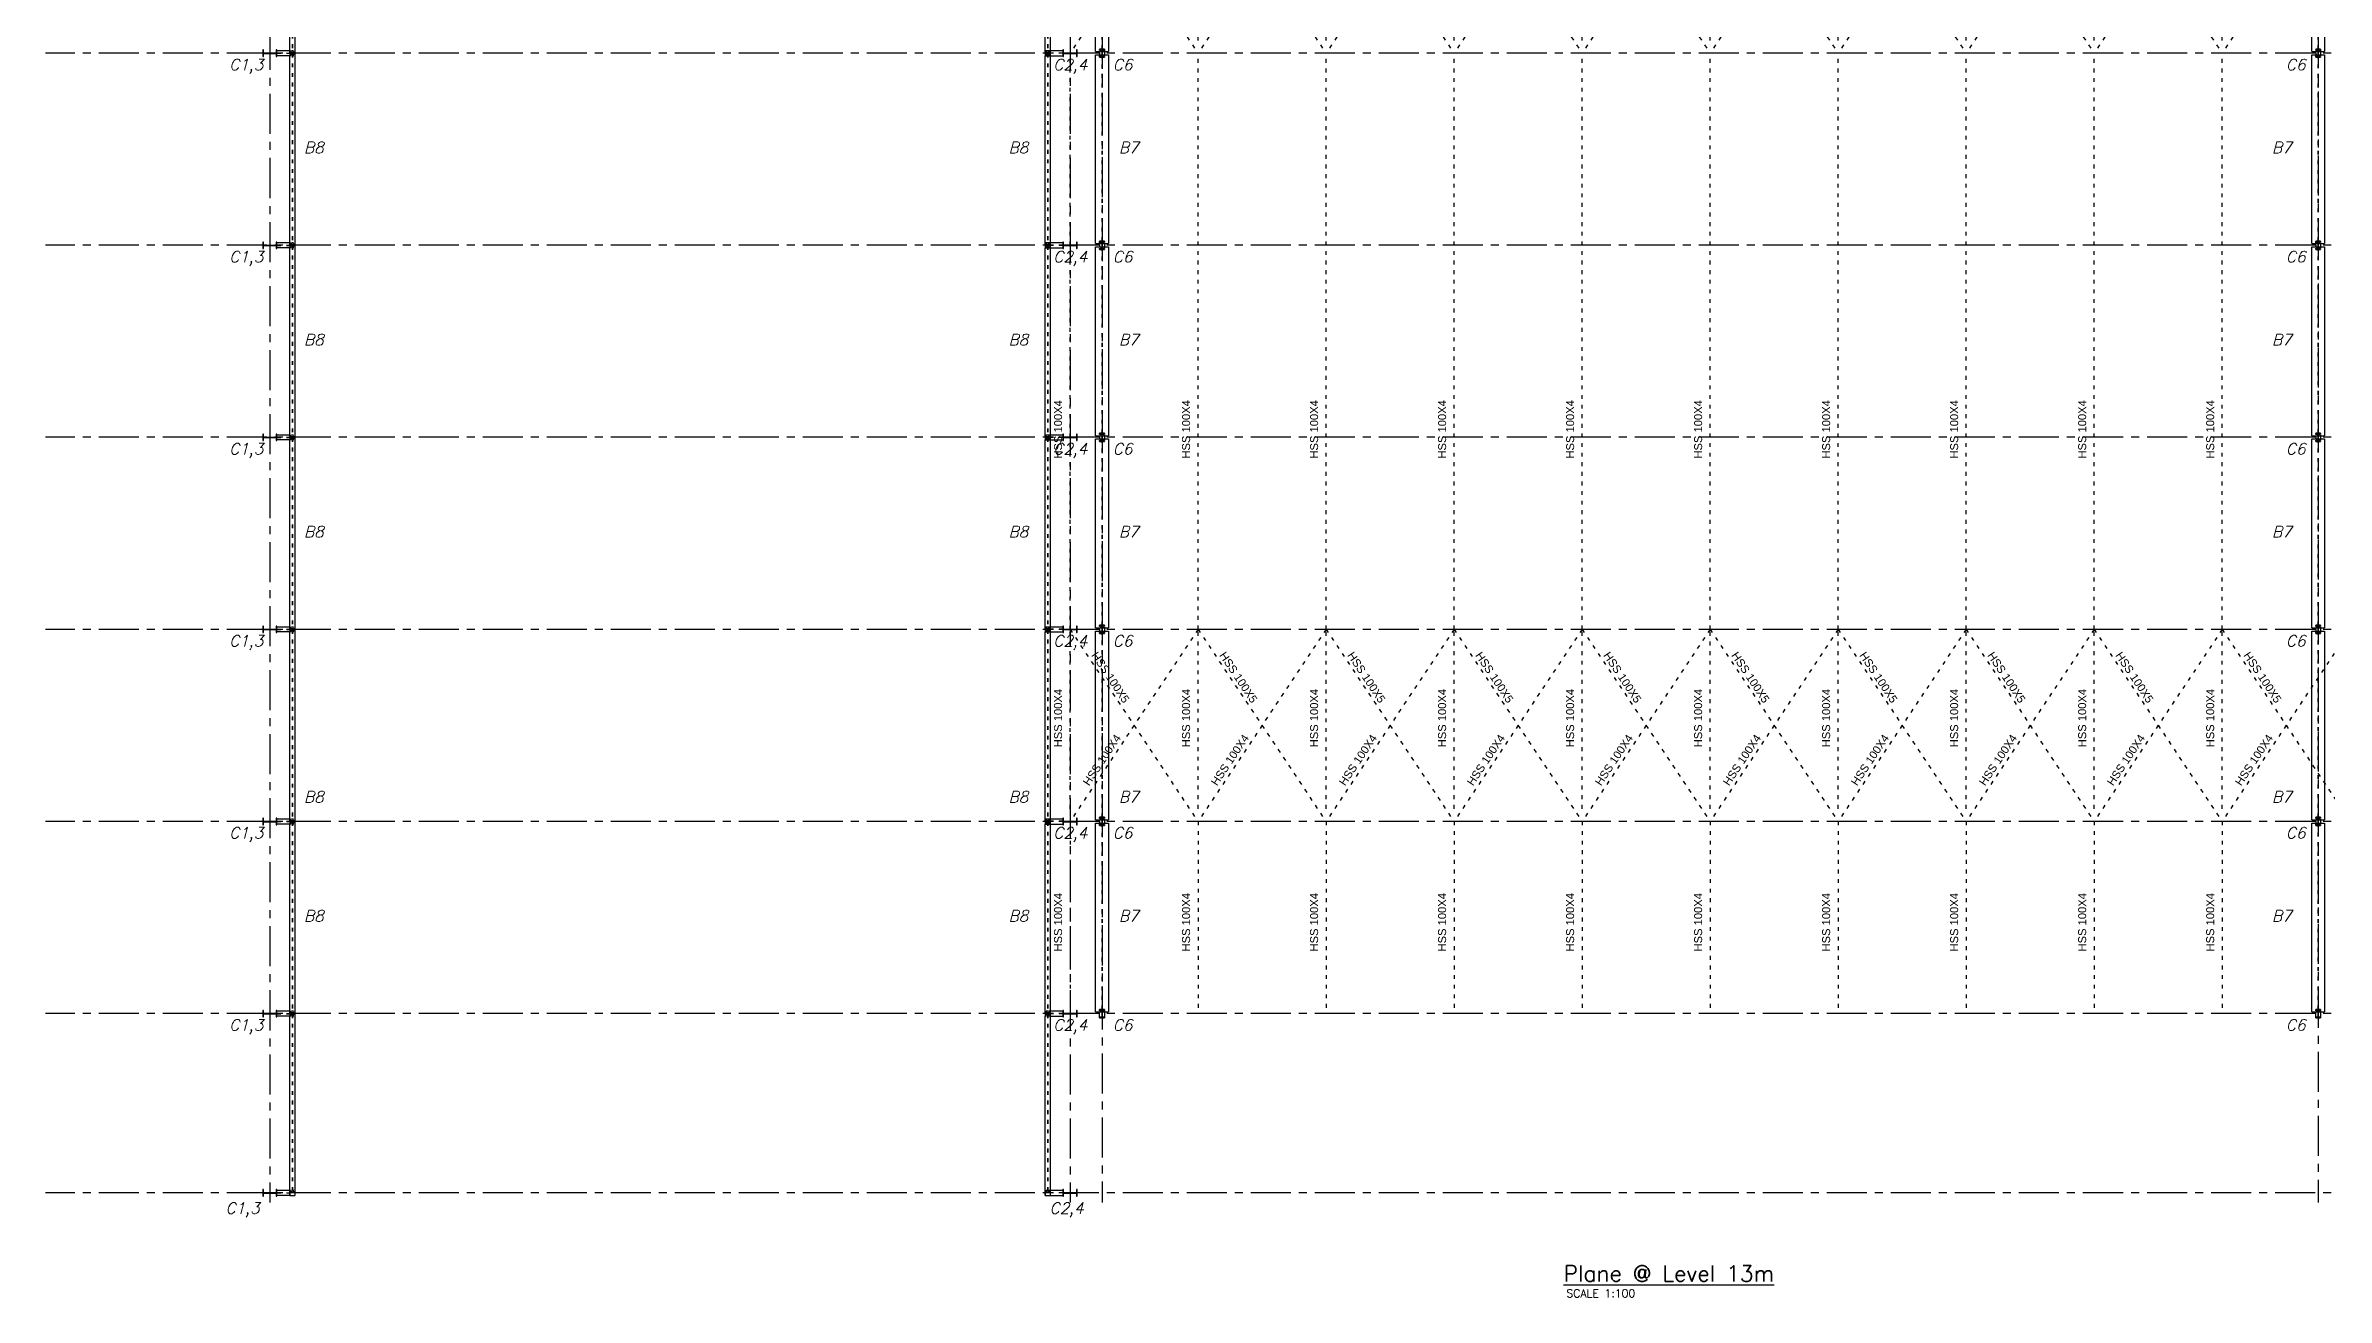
# Model space of a CAD drawing. Header units: inches. Extents: x -15 to 1885144, y -42615 to 866270.
# Drawn here: x 1628025 to 1699292, y 782431 to 821533 of the extents above; entities that cross this region are included whole.
import ezdxf
from ezdxf.enums import TextEntityAlignment as Align

# ---------------------------------------------------------------- set-up
doc = ezdxf.new("R2010")
doc.units = ezdxf.units.IN
doc.header["$LTSCALE"] = 100
doc.header["$MEASUREMENT"] = 0
for name, pattern in [('CENTER', [2, 1.25, -0.25, 0.25, -0.25]), ('dash line', [30, 12, -18]), ('PHANTOM2', [1.25, 0.625, -0.125, 0.125, -0.125, 0.125, -0.125])]:
    doc.linetypes.add(name, pattern=pattern)
for name, color, linetype in [('axis', 8, 'PHANTOM2'), ('bracing', 6, 'Continuous'), ('columns', 2, 'Continuous'), ('layout', 7, 'Continuous'), ('text', 3, 'Continuous')]:
    doc.layers.add(name, color=color, linetype=linetype)
doc.layers.add('weld', color=2, linetype='Continuous', lineweight=35)
doc.styles.add('LEROY100', font='simplex.shx')
doc.styles.get("Standard").update_dxf_attribs({"font": 'arial.ttf'})
doc.styles.add('T45', font='simplex.shx', dxfattribs={"height": 4.5})
doc.styles.add('TEXT-3', font='ITALICT.shx', dxfattribs={"height": 350})

# ---------------------------------------------------------------- blocks, each defined once
blk = doc.blocks.new('*U954')
at = {"layer": 'columns', "ltscale": 0.01}
for p, q in [((-18925, 130), (-19075, 130)), ((-19075, 130), (-19075, 110)), ((-19075, 110), (-18925, 110)), ((-19005, 110), (-19005, -110)), ((-19005, 0), (-18995, 0)), ((-18995, 110), (-18995, -110)), ((-18925, 110), (-18925, 130)), ((19075, 130), (18925, 130)), ((18925, 130), (18925, 110)), ((18925, 110), (19075, 110)), ((18995, 110), (18995, -110)), ((18995, 0), (19005, 0)), ((19005, 110), (19005, -110)), ((19075, 110), (19075, 130)), ((-18925, -110), (-19075, -110)), ((-19075, -110), (-19075, -130)), ((-19075, -130), (-18925, -130)), ((-18925, -130), (-18925, -110)), ((19075, -110), (18925, -110)), ((18925, -110), (18925, -130)), ((18925, -130), (19075, -130)), ((19075, -130), (19075, -110))]:
    blk.add_line(p, q, dxfattribs=at)
blk = doc.blocks.new('*U955')
at = {"layer": 'columns', "color": 0, "linetype": 'ByBlock', "lineweight": -2, "transparency": 16777216}
for p in [(0, 60000), (0, 54000), (0, 48000), (0, 42000), (0, 36000), (0, 30000), (0, 24000), (0, 18000), (0, 12000), (0, 6000), (0, 0)]:
    blk.add_blockref('*U954', p, dxfattribs=at)
blk = doc.blocks.new('*U978')
at = {"layer": 'layout', "ltscale": 0.01}
for p, q in [((-200, -3000), (-200, 2900)), ((-200, 2900), (200, 2900)), ((-75, 2950), (-75, 3000)), ((-75, 2950), (-75, 2900)), ((75, 3000), (75, 2950)), ((75, 2950), (75, 2900)), ((200, 2900), (200, -3000)), ((-200, -3000), (200, -3000))]:
    blk.add_line(p, q, dxfattribs=at)
at = {"layer": 'layout', "linetype": 'dash line', "ltscale": 0.01}
for p, q in [((-75, 2820), (-75, 2900)), ((75, 2900), (75, 2820)), ((75, 2820), (-75, 2820)), ((-75, -2920), (75, -2920)), ((-75, -3000), (-75, -2920)), ((75, -2920), (75, -3000))]:
    blk.add_line(p, q, dxfattribs=at)
at = {"layer": 'layout', "linetype": 'dash line', "ltscale": 0.1}
for p, q in [((-5, 2900), (-5, -3000)), ((5, 2900), (5, -3000))]:
    blk.add_line(p, q, dxfattribs=at)
at = {"layer": 'layout', "ltscale": 0.01}
for centre in [(-40, 2870), (40, 2870), (-40, -2970), (40, -2970)]:
    blk.add_circle(centre, 5, dxfattribs=at)
blk = doc.blocks.new('*U979')
at = {"layer": 'layout', "color": 0, "linetype": 'ByBlock', "lineweight": -2, "transparency": 16777216}
for p in [(-38000, 0), (0, 0), (-38000, -6000), (0, -6000), (-38000, -12000), (0, -12000), (-38000, -18000), (0, -18000), (-38000, -24000), (0, -24000), (-38000, -30000), (0, -30000), (-38000, -36000), (0, -36000), (-38000, -42000), (0, -42000), (-38000, -48000), (0, -48000), (-38000, -54000), (0, -54000)]:
    blk.add_blockref('*U978', p, dxfattribs=at)
blk = doc.blocks.new('*U980')
at = {"layer": 'columns', "ltscale": 0.01}
for p, q in [((-220, 100), (-220, -100)), ((-200, 100), (-220, 100)), ((-200, -100), (-200, 100)), ((-200, 7.5), (200, 7.5)), ((0, -7.5), (0, 7.5)), ((200, 100), (200, -100)), ((220, 100), (200, 100)), ((220, -100), (220, 100)), ((-220, -100), (-200, -100)), ((-200, -7.5), (200, -7.5)), ((200, -100), (220, -100))]:
    blk.add_line(p, q, dxfattribs=at)
blk = doc.blocks.new('*U981')
at = {"layer": 'layout', "color": 0, "linetype": 'ByBlock', "lineweight": -2, "transparency": 16777216}
for p in [(0, 60000), (0, 54000), (0, 48000), (0, 42000), (0, 36000), (0, 30000), (0, 24000), (0, 18000), (0, 12000), (0, 6000), (0, 0)]:
    blk.add_blockref('*U980', p, dxfattribs=at)
blk = doc.blocks.new('*U984')
at = {"layer": 'columns', "ltscale": 0.01}
for p, q in [((-220, 100), (-220, -100)), ((-200, 100), (-220, 100)), ((-200, -100), (-200, 100)), ((-200, 7.5), (200, 7.5)), ((0, -7.5), (0, 7.5)), ((200, 100), (200, -100)), ((220, 100), (200, 100)), ((220, -100), (220, 100)), ((-220, -100), (-200, -100)), ((-200, -7.5), (200, -7.5)), ((200, -100), (220, -100))]:
    blk.add_line(p, q, dxfattribs=at)
blk = doc.blocks.new('*U985')
at = {"layer": 'layout', "color": 0, "linetype": 'ByBlock', "lineweight": -2, "transparency": 16777216}
for p in [(0, 0), (0, -6000), (0, -12000), (0, -18000), (0, -24000), (0, -30000), (0, -36000), (0, -42000), (0, -48000), (0, -54000), (0, -60000)]:
    blk.add_blockref('*U984', p, dxfattribs=at)
blk = doc.blocks.new('*U986')
at = {"layer": 'bracing', "linetype": 'dash line', "ltscale": 0.1}
for p, q in [((2000, 3000), (-2000, -3000)), ((-2000, 3000), (2000, -3000))]:
    blk.add_line(p, q, dxfattribs=at)
blk = doc.blocks.new('*U987')
at = {"layer": 'bracing', "color": 0, "linetype": 'ByBlock', "lineweight": -2, "transparency": 16777216}
for p in [(0, 0), (4000, 0), (8000, 0), (12000, 0), (16000, 0), (20000, 0), (24000, 0), (28000, 0), (32000, 0), (36000, 0), (0, -24000), (4000, -24000), (8000, -24000), (12000, -24000), (16000, -24000), (20000, -24000), (24000, -24000), (28000, -24000), (32000, -24000), (36000, -24000), (0, -48000), (4000, -48000), (8000, -48000), (12000, -48000), (16000, -48000), (20000, -48000), (24000, -48000), (28000, -48000), (32000, -48000), (36000, -48000)]:
    blk.add_blockref('*U986', p, dxfattribs=at)
blk = doc.blocks.new('*U1017')
at = {"layer": 'text', "ltscale": 0.3, "char_height": 250, "width": 2636.56}
for s, insert, attachment_point, rotation in [('HSS 100X5', (-706, 1979), 7, 303.69007), ('HSS 100X4', (-971, -1979), 1, 56.30993)]:
    blk.add_mtext(s, dxfattribs=dict(at, insert=insert, attachment_point=attachment_point, rotation=rotation))
blk = doc.blocks.new('*U1018')
at = {"layer": 'text', "color": 0, "linetype": 'ByBlock', "lineweight": -2, "transparency": 16777216}
for p in [(0, 48000), (4000, 48000), (8000, 48000), (12000, 48000), (16000, 48000), (20000, 48000), (24000, 48000), (28000, 48000), (32000, 48000), (36000, 48000), (0, 24000), (4000, 24000), (8000, 24000), (12000, 24000), (16000, 24000), (20000, 24000), (24000, 24000), (28000, 24000), (32000, 24000), (36000, 24000), (0, 0), (4000, 0), (8000, 0), (12000, 0), (16000, 0), (20000, 0), (24000, 0), (28000, 0), (32000, 0), (36000, 0)]:
    blk.add_blockref('*U1017', p, dxfattribs=at)
blk = doc.blocks.new('*U1019')
at = {"layer": 'text', "linetype": 'Continuous', "style": 'TEXT-3'}
for s, p in [('C1,3', (-32482, -142)), ('C2,4', (-6733, -142)), ('C6', (-4874, -142)), ('C6', (31782, -142))]:
    blk.add_text(s, height=350, dxfattribs=at).set_placement(p)
blk = doc.blocks.new('*U1020')
at = {"layer": 'text', "color": 0, "linetype": 'ByBlock', "lineweight": -2, "transparency": 16777216}
for p in [(0, 60000), (0, 54000), (0, 48000), (0, 42000), (0, 36000), (0, 30000), (0, 24000), (0, 18000), (0, 12000), (0, 6000), (0, 0)]:
    blk.add_blockref('*U1019', p, dxfattribs=at)
blk = doc.blocks.new('*U1101')
at = {"layer": 'bracing', "linetype": 'dash line', "ltscale": 0.1}
for p, q in [((249, 27200), (249, 32800)), ((249, 21600), (249, 27200)), ((249, 3200), (249, 21200)), ((249, -2400), (249, 3200)), ((249, -20800), (249, -2800)), ((249, -26400), (249, -20800)), ((249, -26800), (249, -32800))]:
    blk.add_line(p, q, dxfattribs=at)
at = {"layer": 'text', "ltscale": 0.3, "char_height": 250, "width": 2636.56, "attachment_point": 1, "rotation": 90}
for insert in [(-249, 29757), (-249, 23611), (-249, 11746), (-249, -485), (-249, -15464), (-249, -24483), (-249, -30861)]:
    blk.add_mtext('HSS 100X4', dxfattribs=dict(at, insert=insert))
blk = doc.blocks.new('*U1102')
at = {"layer": 'weld', "color": 0, "linetype": 'ByBlock', "lineweight": -2, "transparency": 16777216}
for p in [(0, 0), (4000, 0), (8000, 0), (12000, 0), (16000, 0), (20000, 0), (24000, 0), (28000, 0), (32000, 0)]:
    blk.add_blockref('*U1101', p, dxfattribs=at)

msp = doc.modelspace()

# ---------------------------------------------------------------- linework, layer by layer
at = {"layer": 'axis', "linetype": 'CENTER', "ltscale": 10}
for p, q in [((1661034.378, 864052.99), (1661034.378, 785396.968)), ((1699034.346, 864104.824), (1699034.378, 785396.968)), ((1635034.378, 862022.637), (1635034.378, 785396.968)), ((1660034.378, 862022.637), (1660034.378, 785396.968)), ((1734936.993, 821296.968), (1628025.176, 821296.968)), ((1734936.993, 821296.968), (1628025.176, 821296.968)), ((1734936.993, 821296.968), (1628025.176, 821296.968)), ((1734936.993, 821296.968), (1628025.176, 821296.968)), ((1734936.993, 815296.968), (1628025.176, 815296.968)), ((1734936.993, 815296.968), (1628025.176, 815296.968)), ((1734936.993, 815296.968), (1628025.176, 815296.968)), ((1734936.993, 815296.968), (1628025.176, 815296.968)), ((1734936.993, 809296.968), (1628025.176, 809296.968)), ((1734936.993, 809296.968), (1628025.176, 809296.968)), ((1734936.993, 809296.968), (1628025.176, 809296.968)), ((1734936.993, 809296.968), (1628025.176, 809296.968)), ((1734936.993, 803296.968), (1628025.176, 803296.968)), ((1734936.993, 803296.968), (1628025.176, 803296.968)), ((1734936.993, 803296.968), (1628025.176, 803296.968)), ((1734936.993, 803296.968), (1628025.176, 803296.968)), ((1734936.993, 797296.968), (1628025.176, 797296.968)), ((1734936.993, 797296.968), (1628025.176, 797296.968)), ((1734936.993, 797296.968), (1628025.176, 797296.968)), ((1734936.993, 797296.968), (1628025.176, 797296.968)), ((1734936.993, 791296.968), (1628025.176, 791296.968)), ((1734936.993, 791296.968), (1628025.176, 791296.968)), ((1734936.993, 791296.968), (1628025.176, 791296.968)), ((1734936.993, 791296.968), (1628025.176, 791296.968)), ((1734936.993, 785696.968), (1628025.176, 785696.968))]:
    msp.add_line(p, q, dxfattribs=at)
at = {"layer": 'bracing', "linetype": 'dash line', "ltscale": 0.1}
for p, q in [((1660034.378, 803296.968), (1660034.378, 821296.968)), ((1660034.378, 797696.968), (1660034.378, 803296.968)), ((1660034.378, 797296.968), (1660034.378, 791296.968))]:
    msp.add_line(p, q, dxfattribs=at)
at = {"layer": 'columns', "ltscale": 0.01}
for p, q in [((1634814.378, 785796.968), (1634814.378, 785596.968)), ((1634834.378, 785796.968), (1634814.378, 785796.968)), ((1634814.378, 785596.968), (1634834.378, 785596.968)), ((1634834.378, 785596.968), (1634834.378, 785796.968)), ((1634834.378, 785704.468), (1635234.378, 785704.468)), ((1634834.378, 785689.468), (1635234.378, 785689.468)), ((1635034.378, 785689.468), (1635034.378, 785704.468)), ((1635234.378, 785796.968), (1635234.378, 785596.968)), ((1635254.378, 785796.968), (1635234.378, 785796.968)), ((1635234.378, 785596.968), (1635254.378, 785596.968)), ((1635254.378, 785596.968), (1635254.378, 785796.968)), ((1659814.378, 785796.968), (1659814.378, 785596.968)), ((1659834.378, 785796.968), (1659814.378, 785796.968)), ((1659814.378, 785596.968), (1659834.378, 785596.968)), ((1659834.378, 785596.968), (1659834.378, 785796.968)), ((1659834.378, 785704.468), (1660234.378, 785704.468)), ((1659834.378, 785689.468), (1660234.378, 785689.468)), ((1660034.378, 785689.468), (1660034.378, 785704.468)), ((1660234.378, 785796.968), (1660234.378, 785596.968)), ((1660254.378, 785796.968), (1660234.378, 785796.968)), ((1660234.378, 785596.968), (1660254.378, 785596.968)), ((1660254.378, 785596.968), (1660254.378, 785796.968))]:
    msp.add_line(p, q, dxfattribs=at)
at = {"layer": 'layout', "ltscale": 0.01}
for p, q in [((1635659.378, 821316.968), (1635659.378, 827218.132)), ((1635809.378, 827218.132), (1635809.378, 821316.968)), ((1659259.378, 821316.968), (1659259.378, 827218.132)), ((1659409.378, 827218.132), (1659409.378, 821316.968)), ((1635659.378, 821368.132), (1635254.378, 821368.132)), ((1635659.378, 821218.132), (1635254.378, 821218.132)), ((1635659.378, 821368.132), (1635659.378, 821218.132)), ((1635659.378, 821368.132), (1635659.378, 821316.968)), ((1635659.378, 821368.132), (1635659.378, 821218.132)), ((1635809.378, 821316.968), (1635659.378, 821316.968)), ((1635659.378, 821276.968), (1635809.378, 821276.968)), ((1635659.378, 815316.968), (1635659.378, 821218.132)), ((1635809.378, 821368.132), (1635809.378, 821218.132)), ((1635809.378, 821368.132), (1635809.378, 821316.968)), ((1635809.378, 821316.968), (1635809.378, 821296.968)), ((1635809.378, 821276.968), (1635809.378, 821316.968)), ((1635809.378, 821276.968), (1635809.378, 821218.132)), ((1635809.378, 821218.132), (1635809.378, 815316.968)), ((1659259.378, 821368.132), (1659259.378, 821218.132)), ((1659814.378, 821368.132), (1659259.378, 821368.132)), ((1659259.378, 821368.132), (1659259.378, 821316.968)), ((1659259.378, 821368.132), (1659259.378, 821218.132)), ((1659409.378, 821316.968), (1659259.378, 821316.968)), ((1659259.378, 821276.968), (1659409.378, 821276.968)), ((1659259.378, 821218.132), (1659814.378, 821218.132)), ((1659259.378, 815316.968), (1659259.378, 821218.132)), ((1659409.378, 821368.132), (1659409.378, 821316.968)), ((1659814.378, 821368.132), (1659409.378, 821368.132)), ((1659409.378, 821316.968), (1659409.378, 821296.968)), ((1659409.378, 821276.968), (1659409.378, 821316.968)), ((1659409.378, 821276.968), (1659409.378, 821218.132)), ((1659409.378, 821218.132), (1659814.378, 821218.132)), ((1659409.378, 821218.132), (1659409.378, 815316.968)), ((1635659.378, 815368.132), (1635254.378, 815368.132)), ((1635659.378, 815368.132), (1635659.378, 815218.132)), ((1635659.378, 815368.132), (1635659.378, 815316.968)), ((1635659.378, 815368.132), (1635659.378, 815218.132)), ((1635809.378, 815316.968), (1635659.378, 815316.968)), ((1635809.378, 815368.132), (1635809.378, 815218.132)), ((1635809.378, 815368.132), (1635809.378, 815316.968)), ((1635809.378, 815316.968), (1635809.378, 815296.968)), ((1635809.378, 815276.968), (1635809.378, 815316.968)), ((1659259.378, 815368.132), (1659259.378, 815218.132)), ((1659814.378, 815368.132), (1659259.378, 815368.132)), ((1659259.378, 815368.132), (1659259.378, 815316.968)), ((1659259.378, 815368.132), (1659259.378, 815218.132)), ((1659409.378, 815316.968), (1659259.378, 815316.968)), ((1659409.378, 815368.132), (1659409.378, 815316.968)), ((1659814.378, 815368.132), (1659409.378, 815368.132)), ((1659409.378, 815316.968), (1659409.378, 815296.968)), ((1659409.378, 815276.968), (1659409.378, 815316.968)), ((1635659.378, 815218.132), (1635254.378, 815218.132)), ((1635659.378, 815276.968), (1635809.378, 815276.968)), ((1635659.378, 809316.968), (1635659.378, 815218.132)), ((1635809.378, 815276.968), (1635809.378, 815218.132)), ((1635809.378, 815218.132), (1635809.378, 809316.968)), ((1659259.378, 815276.968), (1659409.378, 815276.968)), ((1659259.378, 815218.132), (1659814.378, 815218.132)), ((1659259.378, 809316.968), (1659259.378, 815218.132)), ((1659409.378, 815276.968), (1659409.378, 815218.132)), ((1659409.378, 815218.132), (1659814.378, 815218.132)), ((1659409.378, 815218.132), (1659409.378, 809316.968)), ((1635659.378, 809368.132), (1635254.378, 809368.132)), ((1635659.378, 809218.132), (1635254.378, 809218.132)), ((1635659.378, 809368.132), (1635659.378, 809218.132)), ((1635659.378, 809368.132), (1635659.378, 809316.968)), ((1635659.378, 809368.132), (1635659.378, 809218.132)), ((1635809.378, 809316.968), (1635659.378, 809316.968)), ((1635659.378, 809276.968), (1635809.378, 809276.968)), ((1635659.378, 803316.968), (1635659.378, 809218.132)), ((1635809.378, 809368.132), (1635809.378, 809218.132)), ((1635809.378, 809368.132), (1635809.378, 809316.968)), ((1635809.378, 809316.968), (1635809.378, 809296.968)), ((1635809.378, 809276.968), (1635809.378, 809316.968)), ((1635809.378, 809276.968), (1635809.378, 809218.132)), ((1635809.378, 809218.132), (1635809.378, 803316.968)), ((1659259.378, 809368.132), (1659259.378, 809218.132)), ((1659814.378, 809368.132), (1659259.378, 809368.132)), ((1659259.378, 809368.132), (1659259.378, 809316.968)), ((1659259.378, 809368.132), (1659259.378, 809218.132)), ((1659409.378, 809316.968), (1659259.378, 809316.968)), ((1659259.378, 809276.968), (1659409.378, 809276.968)), ((1659259.378, 809218.132), (1659814.378, 809218.132)), ((1659259.378, 803316.968), (1659259.378, 809218.132)), ((1659409.378, 809368.132), (1659409.378, 809316.968)), ((1659814.378, 809368.132), (1659409.378, 809368.132)), ((1659409.378, 809316.968), (1659409.378, 809296.968)), ((1659409.378, 809276.968), (1659409.378, 809316.968)), ((1659409.378, 809276.968), (1659409.378, 809218.132)), ((1659409.378, 809218.132), (1659814.378, 809218.132)), ((1659409.378, 809218.132), (1659409.378, 803316.968)), ((1635659.378, 803368.132), (1635254.378, 803368.132)), ((1635659.378, 803218.132), (1635254.378, 803218.132)), ((1635659.378, 803368.132), (1635659.378, 803218.132)), ((1635659.378, 803368.132), (1635659.378, 803316.968)), ((1635659.378, 803368.132), (1635659.378, 803218.132)), ((1635809.378, 803316.968), (1635659.378, 803316.968)), ((1635659.378, 803276.968), (1635809.378, 803276.968)), ((1635659.378, 797316.968), (1635659.378, 803218.132)), ((1635809.378, 803368.132), (1635809.378, 803218.132)), ((1635809.378, 803368.132), (1635809.378, 803316.968)), ((1635809.378, 803316.968), (1635809.378, 803296.968)), ((1635809.378, 803276.968), (1635809.378, 803316.968)), ((1635809.378, 803276.968), (1635809.378, 803218.132)), ((1635809.378, 803218.132), (1635809.378, 797316.968)), ((1659259.378, 803368.132), (1659259.378, 803218.132)), ((1659814.378, 803368.132), (1659259.378, 803368.132)), ((1659259.378, 803368.132), (1659259.378, 803316.968)), ((1659259.378, 803368.132), (1659259.378, 803218.132)), ((1659409.378, 803316.968), (1659259.378, 803316.968)), ((1659259.378, 803276.968), (1659409.378, 803276.968)), ((1659259.378, 803218.132), (1659814.378, 803218.132)), ((1659259.378, 797316.968), (1659259.378, 803218.132)), ((1659409.378, 803368.132), (1659409.378, 803316.968)), ((1659814.378, 803368.132), (1659409.378, 803368.132)), ((1659409.378, 803316.968), (1659409.378, 803296.968)), ((1659409.378, 803276.968), (1659409.378, 803316.968)), ((1659409.378, 803276.968), (1659409.378, 803218.132)), ((1659409.378, 803218.132), (1659814.378, 803218.132)), ((1659409.378, 803218.132), (1659409.378, 797316.968)), ((1635659.378, 797368.132), (1635254.378, 797368.132)), ((1635659.378, 797218.132), (1635254.378, 797218.132)), ((1635659.378, 797368.132), (1635659.378, 797218.132)), ((1635659.378, 797368.132), (1635659.378, 797316.968)), ((1635659.378, 797368.132), (1635659.378, 797218.132)), ((1635809.378, 797316.968), (1635659.378, 797316.968)), ((1635659.378, 797276.968), (1635809.378, 797276.968)), ((1635659.378, 791316.968), (1635659.378, 797218.132)), ((1635809.378, 797368.132), (1635809.378, 797218.132)), ((1635809.378, 797368.132), (1635809.378, 797316.968)), ((1635809.378, 797316.968), (1635809.378, 797296.968)), ((1635809.378, 797276.968), (1635809.378, 797316.968)), ((1635809.378, 797276.968), (1635809.378, 797218.132)), ((1635809.378, 797218.132), (1635809.378, 791316.968)), ((1659259.378, 797368.132), (1659259.378, 797218.132)), ((1659814.378, 797368.132), (1659259.378, 797368.132)), ((1659259.378, 797368.132), (1659259.378, 797316.968)), ((1659259.378, 797368.132), (1659259.378, 797218.132)), ((1659409.378, 797316.968), (1659259.378, 797316.968)), ((1659259.378, 797276.968), (1659409.378, 797276.968)), ((1659259.378, 797218.132), (1659814.378, 797218.132)), ((1659259.378, 791316.968), (1659259.378, 797218.132)), ((1659409.378, 797368.132), (1659409.378, 797316.968)), ((1659814.378, 797368.132), (1659409.378, 797368.132)), ((1659409.378, 797316.968), (1659409.378, 797296.968)), ((1659409.378, 797276.968), (1659409.378, 797316.968)), ((1659409.378, 797276.968), (1659409.378, 797218.132)), ((1659409.378, 797218.132), (1659814.378, 797218.132)), ((1659409.378, 797218.132), (1659409.378, 791316.968)), ((1635659.378, 791368.132), (1635254.378, 791368.132)), ((1635659.378, 791218.132), (1635254.378, 791218.132)), ((1635659.378, 791368.132), (1635659.378, 791316.968)), ((1635659.378, 791368.132), (1635659.378, 791218.132)), ((1635809.378, 791316.968), (1635659.378, 791316.968)), ((1635659.378, 791276.968), (1635809.378, 791276.968)), ((1635659.378, 785618.132), (1635659.378, 791218.132)), ((1635809.378, 791368.132), (1635809.378, 791218.132)), ((1635809.378, 791368.132), (1635809.378, 791316.968)), ((1635809.378, 791316.968), (1635809.378, 791296.968)), ((1635809.378, 791276.968), (1635809.378, 791316.968)), ((1635809.378, 791276.968), (1635809.378, 791218.132)), ((1635809.378, 791218.132), (1635809.378, 785618.132)), ((1659259.378, 791368.132), (1659259.378, 791316.968)), ((1659259.378, 791368.132), (1659259.378, 791218.132)), ((1659409.378, 791316.968), (1659259.378, 791316.968)), ((1659259.378, 791276.968), (1659409.378, 791276.968)), ((1659259.378, 785618.132), (1659259.378, 791218.132)), ((1659409.378, 791368.132), (1659409.378, 791316.968)), ((1659814.378, 791368.132), (1659409.378, 791368.132)), ((1659409.378, 791316.968), (1659409.378, 791296.968)), ((1659409.378, 791276.968), (1659409.378, 791316.968)), ((1659409.378, 791276.968), (1659409.378, 791218.132)), ((1659409.378, 791218.132), (1659814.378, 791218.132)), ((1659409.378, 791218.132), (1659409.378, 785618.132)), ((1660959.378, 791166.968), (1660959.378, 791346.968)), ((1661109.378, 791166.968), (1660959.378, 791166.968)), ((1661109.378, 791346.968), (1661109.378, 791166.968)), ((1698959.378, 791166.968), (1698959.378, 791346.968)), ((1699109.378, 791166.968), (1698959.378, 791166.968)), ((1699109.378, 791346.968), (1699109.378, 791166.968)), ((1635659.378, 785768.132), (1635254.378, 785768.132)), ((1635659.378, 785618.132), (1635254.378, 785618.132)), ((1635659.378, 785768.132), (1635659.378, 785618.132)), ((1635659.378, 785768.132), (1635659.378, 785716.968)), ((1635809.378, 785716.968), (1635659.378, 785716.968)), ((1635659.378, 785618.132), (1635809.378, 785618.132)), ((1635809.378, 785768.132), (1635809.378, 785618.132)), ((1635809.378, 785768.132), (1635809.378, 785716.968)), ((1659259.378, 785768.132), (1659259.378, 785618.132)), ((1659814.378, 785768.132), (1659259.378, 785768.132)), ((1659259.378, 785768.132), (1659259.378, 785716.968)), ((1659409.378, 785716.968), (1659259.378, 785716.968)), ((1659259.378, 785618.132), (1659814.378, 785618.132)), ((1659409.378, 785768.132), (1659409.378, 785716.968))]:
    msp.add_line(p, q, dxfattribs=at)
at = {"layer": 'layout', "linetype": 'dash line', "ltscale": 0.1}
for p, q in [((1635726.878, 827276.968), (1635726.878, 821316.968)), ((1635741.878, 827276.968), (1635741.878, 821316.968)), ((1659326.878, 827276.968), (1659326.878, 821316.968)), ((1659341.878, 827276.968), (1659341.878, 821316.968)), ((1635254.378, 821301.968), (1635809.378, 821301.968)), ((1635254.378, 821291.968), (1635809.378, 821291.968)), ((1635726.878, 821276.968), (1635726.878, 815316.968)), ((1635741.878, 821276.968), (1635741.878, 815316.968)), ((1659814.378, 821301.968), (1659259.378, 821301.968)), ((1659814.378, 821301.968), (1659259.378, 821301.968)), ((1659814.378, 821291.968), (1659259.378, 821291.968)), ((1659814.378, 821291.968), (1659259.378, 821291.968)), ((1659326.878, 821276.968), (1659326.878, 815316.968)), ((1659341.878, 821276.968), (1659341.878, 815316.968)), ((1635254.378, 815301.968), (1635809.378, 815301.968)), ((1659814.378, 815301.968), (1659259.378, 815301.968)), ((1659814.378, 815301.968), (1659259.378, 815301.968)), ((1635254.378, 815291.968), (1635809.378, 815291.968)), ((1635726.878, 815276.968), (1635726.878, 809316.968)), ((1635741.878, 815276.968), (1635741.878, 809316.968)), ((1659814.378, 815291.968), (1659259.378, 815291.968)), ((1659814.378, 815291.968), (1659259.378, 815291.968)), ((1659326.878, 815276.968), (1659326.878, 809316.968)), ((1659341.878, 815276.968), (1659341.878, 809316.968)), ((1635254.378, 809301.968), (1635809.378, 809301.968)), ((1635254.378, 809291.968), (1635809.378, 809291.968)), ((1635726.878, 809276.968), (1635726.878, 803316.968)), ((1635741.878, 809276.968), (1635741.878, 803316.968)), ((1659814.378, 809301.968), (1659259.378, 809301.968)), ((1659814.378, 809301.968), (1659259.378, 809301.968)), ((1659814.378, 809291.968), (1659259.378, 809291.968)), ((1659814.378, 809291.968), (1659259.378, 809291.968)), ((1659326.878, 809276.968), (1659326.878, 803316.968)), ((1659341.878, 809276.968), (1659341.878, 803316.968)), ((1635254.378, 803301.968), (1635809.378, 803301.968)), ((1635254.378, 803291.968), (1635809.378, 803291.968)), ((1635726.878, 803276.968), (1635726.878, 797316.968)), ((1635741.878, 803276.968), (1635741.878, 797316.968)), ((1659814.378, 803301.968), (1659259.378, 803301.968)), ((1659814.378, 803301.968), (1659259.378, 803301.968)), ((1659814.378, 803291.968), (1659259.378, 803291.968)), ((1659814.378, 803291.968), (1659259.378, 803291.968)), ((1659326.878, 803276.968), (1659326.878, 797316.968)), ((1659341.878, 803276.968), (1659341.878, 797316.968)), ((1635254.378, 797301.968), (1635809.378, 797301.968)), ((1635254.378, 797291.968), (1635809.378, 797291.968)), ((1635726.878, 797276.968), (1635726.878, 791316.968)), ((1635741.878, 797276.968), (1635741.878, 791316.968)), ((1659814.378, 797301.968), (1659259.378, 797301.968)), ((1659814.378, 797301.968), (1659259.378, 797301.968)), ((1659814.378, 797291.968), (1659259.378, 797291.968)), ((1659814.378, 797291.968), (1659259.378, 797291.968)), ((1659326.878, 797276.968), (1659326.878, 791316.968)), ((1659341.878, 797276.968), (1659341.878, 791316.968)), ((1635254.378, 791301.968), (1635809.378, 791301.968)), ((1635254.378, 791291.968), (1635809.378, 791291.968)), ((1635726.878, 791276.968), (1635726.878, 785618.132)), ((1635741.878, 791276.968), (1635741.878, 785618.132)), ((1659814.378, 791301.968), (1659259.378, 791301.968)), ((1659814.378, 791291.968), (1659259.378, 791291.968)), ((1659326.878, 791276.968), (1659326.878, 785618.132)), ((1659341.878, 791276.968), (1659341.878, 785618.132)), ((1635254.378, 785701.968), (1635809.378, 785701.968)), ((1635254.378, 785691.968), (1635809.378, 785691.968)), ((1659814.378, 785701.968), (1659259.378, 785701.968)), ((1659814.378, 785691.968), (1659259.378, 785691.968))]:
    msp.add_line(p, q, dxfattribs=at)
at = {"layer": 'layout', "linetype": 'dash line', "ltscale": 0.01}
for p, q in [((1635726.878, 821368.132), (1635659.378, 821368.132)), ((1635809.378, 821218.132), (1635659.378, 821218.132)), ((1635809.378, 821368.132), (1635741.878, 821368.132)), ((1659326.878, 821368.132), (1659259.378, 821368.132)), ((1659409.378, 821218.132), (1659259.378, 821218.132)), ((1659409.378, 821368.132), (1659341.878, 821368.132)), ((1635726.878, 815368.132), (1635659.378, 815368.132)), ((1635809.378, 815368.132), (1635741.878, 815368.132)), ((1659326.878, 815368.132), (1659259.378, 815368.132)), ((1659409.378, 815368.132), (1659341.878, 815368.132)), ((1635809.378, 815218.132), (1635659.378, 815218.132)), ((1659409.378, 815218.132), (1659259.378, 815218.132)), ((1635726.878, 809368.132), (1635659.378, 809368.132)), ((1635809.378, 809218.132), (1635659.378, 809218.132)), ((1635809.378, 809368.132), (1635741.878, 809368.132)), ((1659326.878, 809368.132), (1659259.378, 809368.132)), ((1659409.378, 809218.132), (1659259.378, 809218.132)), ((1659409.378, 809368.132), (1659341.878, 809368.132)), ((1635726.878, 803368.132), (1635659.378, 803368.132)), ((1635809.378, 803218.132), (1635659.378, 803218.132)), ((1635809.378, 803368.132), (1635741.878, 803368.132)), ((1659326.878, 803368.132), (1659259.378, 803368.132)), ((1659409.378, 803218.132), (1659259.378, 803218.132)), ((1659409.378, 803368.132), (1659341.878, 803368.132)), ((1635726.878, 797368.132), (1635659.378, 797368.132)), ((1635809.378, 797218.132), (1635659.378, 797218.132)), ((1635809.378, 797368.132), (1635741.878, 797368.132)), ((1659326.878, 797368.132), (1659259.378, 797368.132)), ((1659409.378, 797218.132), (1659259.378, 797218.132)), ((1659409.378, 797368.132), (1659341.878, 797368.132)), ((1635726.878, 791368.132), (1635659.378, 791368.132)), ((1635809.378, 791218.132), (1635659.378, 791218.132)), ((1635809.378, 791368.132), (1635741.878, 791368.132)), ((1659326.878, 791368.132), (1659259.378, 791368.132)), ((1659409.378, 791218.132), (1659259.378, 791218.132)), ((1659409.378, 791368.132), (1659341.878, 791368.132)), ((1635726.878, 785768.132), (1635659.378, 785768.132)), ((1635809.378, 785768.132), (1635741.878, 785768.132)), ((1659326.878, 785768.132), (1659259.378, 785768.132)), ((1659409.378, 785768.132), (1659341.878, 785768.132))]:
    msp.add_line(p, q, dxfattribs=at)
at = {"layer": 'layout', "ltscale": 0.01}
for centre in [(1635693.128, 821342.55), (1635693.128, 821247.55), (1635775.628, 821342.55), (1635775.628, 821247.55), (1659293.128, 821342.55), (1659293.128, 821247.55), (1659375.628, 821342.55), (1659375.628, 821247.55), (1635693.128, 815342.55), (1635775.628, 815342.55), (1659293.128, 815342.55), (1659375.628, 815342.55), (1635693.128, 815247.55), (1635775.628, 815247.55), (1659293.128, 815247.55), (1659375.628, 815247.55), (1635693.128, 809342.55), (1635693.128, 809247.55), (1635775.628, 809342.55), (1635775.628, 809247.55), (1659293.128, 809342.55), (1659293.128, 809247.55), (1659375.628, 809342.55), (1659375.628, 809247.55), (1635693.128, 803342.55), (1635693.128, 803247.55), (1635775.628, 803342.55), (1635775.628, 803247.55), (1659293.128, 803342.55), (1659293.128, 803247.55), (1659375.628, 803342.55), (1659375.628, 803247.55), (1635693.128, 797342.55), (1635693.128, 797247.55), (1635775.628, 797342.55), (1635775.628, 797247.55), (1659293.128, 797342.55), (1659293.128, 797247.55), (1659375.628, 797342.55), (1659375.628, 797247.55), (1635693.128, 791342.55), (1635693.128, 791247.55), (1635775.628, 791342.55), (1635775.628, 791247.55), (1659293.128, 791342.55), (1659293.128, 791247.55), (1659375.628, 791342.55), (1659375.628, 791247.55), (1635693.128, 785742.55), (1635775.628, 785742.55), (1659293.128, 785742.55), (1659375.628, 785742.55)]:
    msp.add_circle(centre, 5, dxfattribs=at)

# ---------------------------------------------------------------- block references
at = {"layer": 'bracing'}
msp.add_blockref('*U987', (1662034.378, 848296.968), dxfattribs=at)
at = {"layer": 'columns'}
msp.add_blockref('*U955', (1680034.378, 791296.968), dxfattribs=at)
at = {"layer": 'layout'}
for name, p in [('*U985', (1635034.378, 851296.968)), ('*U981', (1660034.378, 791296.968)), ('*U979', (1699034.378, 848346.968))]:
    msp.add_blockref(name, p, dxfattribs=at)
at = {"layer": 'text'}
for name, p in [('*U1020', (1666244.167, 790906.769)), ('*U1018', (1661390.762, 800507.415))]:
    msp.add_blockref(name, p, dxfattribs=at)
at = {"layer": 'weld'}
msp.add_blockref('*U1102', (1663785.029, 824096.968), dxfattribs=at)

# ---------------------------------------------------------------- texts
at = {"layer": 'text', "linetype": 'Continuous', "style": 'TEXT-3'}
for s, p in [('B8', (1636099.98, 818173.254)), ('B8', (1658114.445, 818173.254)), ('B7', (1661559.004, 818173.254)), ('B7', (1697592.998, 818173.254)), ('B8', (1636099.98, 812173.254)), ('B8', (1658114.445, 812173.254)), ('B7', (1661559.004, 812173.254)), ('B7', (1697592.998, 812173.254)), ('B8', (1636099.98, 806173.254)), ('B8', (1658114.445, 806173.254)), ('B7', (1661559.004, 806173.254)), ('B7', (1697592.998, 806173.254)), ('B8', (1636099.98, 797890.782)), ('B8', (1658114.445, 797890.782)), ('B7', (1661559.004, 797890.782)), ('B7', (1697592.998, 797890.782)), ('B8', (1636099.98, 794173.254)), ('B8', (1658114.445, 794173.254)), ('B7', (1661559.004, 794173.254)), ('B7', (1697592.998, 794173.254)), ('C1,3', (1633647.251, 785045.794)), ('C2,4', (1659395.621, 785045.794))]:
    msp.add_text(s, height=350, dxfattribs=at).set_placement(p)
at = {"layer": 'text', "style": 'T45'}
msp.add_text('%%UPlane @ Level 13m', height=500, dxfattribs=at).set_placement((1675458.656, 782925.805))
at = {"layer": 'text', "ltscale": 1000, "style": 'LEROY100'}
msp.add_text('SCALE 1:100', height=250, dxfattribs=at).set_placement((1676621.214, 782556.467), align=Align.MIDDLE)
at = {"layer": 'text', "ltscale": 0.3, "char_height": 250, "width": 2636.56185, "attachment_point": 1, "rotation": 90}
for insert in [(1659535.68, 808632.48), (1659535.68, 799613.503), (1659535.68, 793235.707)]:
    msp.add_mtext('HSS 100X4', dxfattribs=dict(at, insert=insert))

doc.saveas('drawing.dxf')
